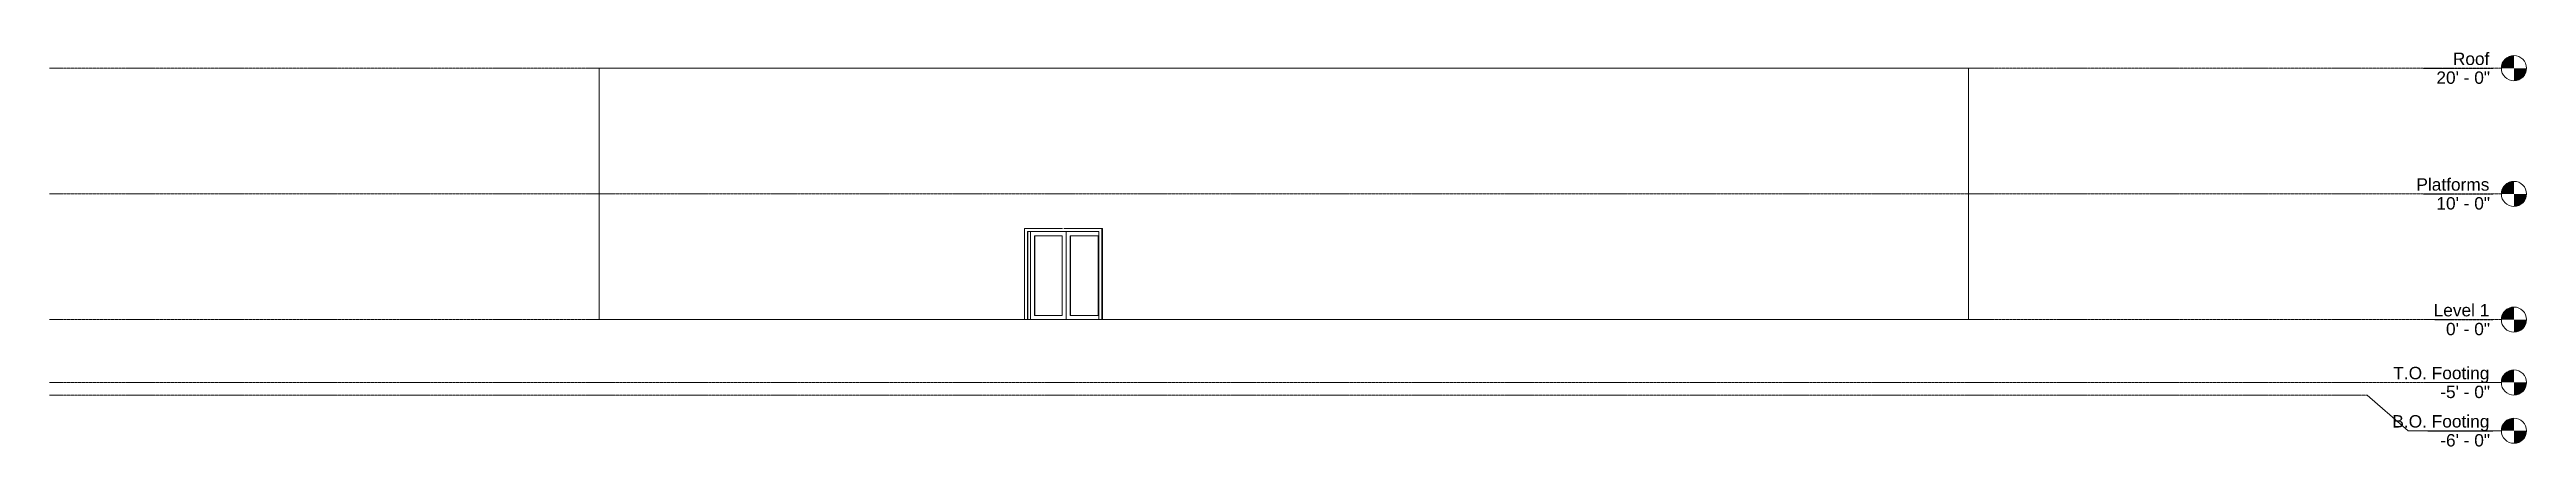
# Model space of a CAD drawing. Header units: inches. Extents: x -1171 to 1191, y -124 to 258.
import ezdxf

# ---------------------------------------------------------------- set-up
doc = ezdxf.new("R2010")
doc.units = ezdxf.units.IN
doc.header["$MEASUREMENT"] = 0
doc.linetypes.add('Grid Line 1_2_', pattern=[0.875, 0.5, -0.125, 0.125, -0.125])
for name, color, linetype, lineweight in [('A-DOOR', 1, 'Continuous', 13), ('A-DOOR-FRAM', 1, 'Continuous', 13), ('A-DOOR-GLAZ', 1, 'Continuous', 13), ('A-FLOR-LEVL', 6, 'Continuous', 9), ('A-WALL', 2, 'Continuous', 13)]:
    doc.layers.add(name, color=color, linetype=linetype, lineweight=lineweight)

# ---------------------------------------------------------------- blocks, each defined once
blk = doc.blocks.new('Double-Glass 1 - 72_ x 84_-187802-South')
at = {"layer": 'A-DOOR'}
for p, q in [((-235.7, 84), (-235.7, 0)), ((-231.9, 4), (-231.9, 80)), ((-231.9, 80), (-205.4, 80)), ((-205.4, 80), (-205.4, 4)), ((-201.6, 84), (-201.6, 0)), ((-197.8, 4), (-197.8, 80)), ((-197.8, 80), (-171.3, 80)), ((-171.3, 80), (-171.3, 4)), ((-235.7, 0), (-170.4, 0)), ((-205.4, 4), (-231.9, 4)), ((-171.3, 4), (-197.8, 4))]:
    blk.add_line(p, q, dxfattribs=at)
at = {"layer": 'A-DOOR-FRAM'}
for p, q in [((-205.1, 87), (-241.4, 87)), ((-241.4, 87), (-241.4, 0)), ((-238.6, 0), (-238.6, 84)), ((-238.6, 84), (-205.1, 84)), ((-238.2, 84), (-238.2, 0)), ((-167.6, 87), (-203.9, 87)), ((-203.9, 84), (-170.4, 84)), ((-170.4, 84), (-170.4, 0)), ((-167.6, 0), (-167.6, 87)), ((-167.2, 87), (-167.6, 87)), ((-167.2, 87), (-167.2, 0)), ((-241.4, 0), (-238.6, 0)), ((-238.2, 0), (-238.6, 0)), ((-170.4, 0), (-167.6, 0)), ((-167.6, 0), (-167.2, 0))]:
    blk.add_line(p, q, dxfattribs=at)
at = {"layer": 'A-DOOR-GLAZ'}
for p, q in [((-231.6, 80), (-231.6, 4)), ((-197.5, 80), (-197.5, 4))]:
    blk.add_line(p, q, dxfattribs=at)
blk = doc.blocks.new('Level - Level Head - Circle-20425-South')
at = {"layer": 'A-FLOR-LEVL'}
h = blk.add_hatch(color=256, dxfattribs=at)
edge = h.paths.add_edge_path(flags=0)
edge.add_line((1179, 0), (1167, 0))
edge.add_arc((1179, 0), 12, 90, 180, ccw=False)
edge.add_line((1179, 12), (1179, 0))
h = blk.add_hatch(color=256, dxfattribs=at)
edge = h.paths.add_edge_path(flags=0)
edge.add_line((1179, -12), (1179, 0))
edge.add_line((1179, 0), (1191, 0))
edge.add_arc((1179, 0), 12, 270, 360, ccw=False)
blk.add_circle((1179, 0), 12, dxfattribs=at)

msp = doc.modelspace()

# ---------------------------------------------------------------- linework, layer by layer
at = {"layer": 'A-WALL'}
for p, q in [((-647.1, 240), (-647.1, 0)), ((658.9, 0), (658.9, 240)), ((-238.3, 0), (-238.3, 84)), ((-205.1, 84), (-203.9, 84)), ((-241.4, 0), (-647, 0)), ((-235.7, 0), (-238.3, 0))]:
    msp.add_line(p, q, dxfattribs=at)
for points in [[(-647.1, 240), (-646.9, 240), (-646.2, 240), (-645, 240), (-643.3, 240), (-641.1, 240), (-638.4, 240), (-635.2, 240), (-631.6, 240), (-627.4, 240), (-622.8, 240), (-617.7, 240), (-612.1, 240), (-606, 240), (-599.5, 240), (-592.5, 240), (-585.1, 240), (-577.2, 240), (-568.9, 240), (-560.1, 240), (-550.9, 240), (-541.3, 240), (-531.3, 240), (-520.8, 240), (-510, 240), (-498.7, 240), (-487.1, 240), (-475.1, 240), (-462.7, 240), (-450, 240), (-436.9, 240), (-423.5, 240), (-409.7, 240), (-395.7, 240), (-381.3, 240), (-366.7, 240), (-351.7, 240), (-336.5, 240), (-321, 240), (-305.3, 240), (-289.4, 240), (-273.2, 240), (-256.8, 240), (-240.2, 240), (-223.4, 240), (-206.4, 240), (-189.3, 240), (-172, 240), (-154.6, 240), (-137.1, 240), (-119.5, 240), (-101.7, 240), (-83.9, 240), (-66, 240), (-48.1, 240), (-30.1, 240), (-12.1, 240), (5.9, 240), (24, 240), (42, 240), (59.9, 240), (77.9, 240), (95.8, 240), (113.6, 240), (131.3, 240), (149, 240), (166.5, 240), (183.9, 240), (201.2, 240), (218.3, 240), (235.2, 240), (252, 240), (268.6, 240), (285, 240), (301.2, 240), (317.2, 240), (332.9, 240), (348.4, 240), (363.6, 240), (378.5, 240), (393.2, 240), (407.5, 240), (421.6, 240), (435.3, 240), (448.8, 240), (461.8, 240), (474.6, 240), (486.9, 240), (498.9, 240), (510.6, 240), (521.8, 240), (532.7, 240), (543.1, 240), (553.2, 240), (562.8, 240), (572, 240), (580.8, 240), (589.1, 240), (597, 240), (604.4, 240), (611.4, 240), (617.9, 240), (624, 240), (629.5, 240), (634.7, 240), (639.3, 240), (643.4, 240), (647.1, 240), (650.3, 240), (652.9, 240), (655.1, 240), (656.8, 240), (658, 240), (658.7, 240), (658.9, 240)], [(658.9, 0), (658.9, 0), (658.3, 0), (657.4, 0), (655.9, 0), (653.9, 0), (651.5, 0), (648.5, 0), (645.1, 0), (641.2, 0), (636.9, 0), (632, 0), (626.8, 0), (621, 0), (614.8, 0), (608.1, 0), (601, 0), (593.4, 0), (585.4, 0), (577, 0), (568.2, 0), (558.9, 0), (549.2, 0), (539.1, 0), (528.6, 0), (517.7, 0), (506.5, 0), (494.9, 0), (482.9, 0), (470.5, 0), (457.8, 0), (444.8, 0), (431.4, 0), (417.7, 0), (403.8, 0), (389.5, 0), (374.9, 0), (360.1, 0), (345, 0), (329.6, 0), (314, 0), (298.2, 0), (282.1, 0), (265.9, 0), (249.4, 0), (232.8, 0), (216, 0), (199.1, 0), (182, 0), (164.7, 0), (147.4, 0), (129.9, 0), (112.4, 0), (94.8, 0), (77.1, 0), (59.3, 0), (41.6, 0), (23.8, 0), (5.9, 0), (-11.9, 0), (-29.7, 0), (-47.5, 0), (-65.2, 0), (-82.9, 0), (-100.5, 0), (-118.1, 0), (-135.5, 0), (-152.9, 0), (-167.3, 0)]]:
    msp.add_lwpolyline(points, dxfattribs=at)

# ---------------------------------------------------------------- block references
at = {"layer": 'A-DOOR'}
msp.add_blockref('Double-Glass 1 - 72_ x 84_-187802-South', (0, 0), dxfattribs=at)
at = {"layer": 'A-FLOR-LEVL'}
for p in [(0, 240), (0, 120), (0, 0), (0, -60), (0, -106.1)]:
    msp.add_blockref('Level - Level Head - Circle-20425-South', p, dxfattribs=at)

# ---------------------------------------------------------------- next in the draw order: texts
at = {"layer": 'A-FLOR-LEVL', "char_height": 11.802, "attachment_point": 3, "line_spacing_factor": 0.938532, "bg_fill": 3, "box_fill_scale": 1.25, "bg_fill_color": 0, "bg_fill_transparency": 0}
for s, insert, width in [('\\fArial|b0|i0|c0|p34|;Roof', (1155.6, 254.9), 41.472), ('\\fArial|b0|i0|c0|p34|;Platforms', (1155.6, 134.9), 82.8), ('\\fArial|b0|i0|c0|p34|;Level 1', (1155.6, 14.9), 63.504), ('\\fArial|b0|i0|c0|p34|;T.O. Footing', (1155.6, -45.1), 109.152)]:
    msp.add_mtext(s, dxfattribs=dict(at, insert=insert, width=width))

# ---------------------------------------------------------------- next in the draw order: linework, layer by layer
at = {"layer": 'A-FLOR-LEVL', "linetype": 'Grid Line 1_2_'}
msp.add_line((-1171.2, -72), (1039.1, -72), dxfattribs=at)

# ---------------------------------------------------------------- next in the draw order: texts
at = {"layer": 'A-FLOR-LEVL', "char_height": 11.802, "attachment_point": 3, "line_spacing_factor": 0.938532, "bg_fill": 3, "box_fill_scale": 1.25, "bg_fill_color": 0, "bg_fill_transparency": 0}
for s, insert, width in [('\\fArial|b0|i0|c0|p34|;20\' - 0"', (1156.2, 236.9), 60.912), ('\\fArial|b0|i0|c0|p34|;10\' - 0"', (1156.2, 116.9), 60.912), ('\\fArial|b0|i0|c0|p34|;0\' - 0"', (1156.2, -3.1), 49.968), ('\\fArial|b0|i0|c0|p34|;-5\' - 0"', (1156.2, -63.1), 56.448)]:
    msp.add_mtext(s, dxfattribs=dict(at, insert=insert, width=width))

# ---------------------------------------------------------------- next in the draw order: linework, layer by layer
at = {"layer": 'A-FLOR-LEVL', "linetype": 'Grid Line 1_2_'}
for p, q in [((-1171.2, 240), (1167, 240)), ((-1171.2, 120), (1167, 120)), ((-1171.2, 0), (1167, 0)), ((-1171.2, -60), (1119, -60))]:
    msp.add_line(p, q, dxfattribs=at)
at = {"layer": 'A-FLOR-LEVL'}
for p, q in [((1119, -60), (1143, -60)), ((1143, -60), (1167, -60))]:
    msp.add_line(p, q, dxfattribs=at)

# ---------------------------------------------------------------- next in the draw order: texts
at = {"layer": 'A-FLOR-LEVL', "insert": (1155.6, -91.2), "char_height": 11.802, "width": 110.304, "attachment_point": 3, "line_spacing_factor": 0.938532, "bg_fill": 3, "box_fill_scale": 1.25, "bg_fill_color": 0, "bg_fill_transparency": 0}
msp.add_mtext('\\fArial|b0|i0|c0|p34|;B.O. Footing', dxfattribs=at)

# ---------------------------------------------------------------- next in the draw order: linework, layer by layer
at = {"layer": 'A-FLOR-LEVL'}
msp.add_line((1039.1, -72), (1078.1, -106.1), dxfattribs=at)

# ---------------------------------------------------------------- next in the draw order: texts
at = {"layer": 'A-FLOR-LEVL', "insert": (1156.2, -109.3), "char_height": 11.802, "width": 56.448, "attachment_point": 3, "line_spacing_factor": 0.938532, "bg_fill": 3, "box_fill_scale": 1.25, "bg_fill_color": 0, "bg_fill_transparency": 0}
msp.add_mtext('\\fArial|b0|i0|c0|p34|;-6\' - 0"', dxfattribs=at)

# ---------------------------------------------------------------- next in the draw order: linework, layer by layer
at = {"layer": 'A-FLOR-LEVL'}
msp.add_line((1078.1, -106.1), (1167, -106.1), dxfattribs=at)

doc.saveas('drawing.dxf')
